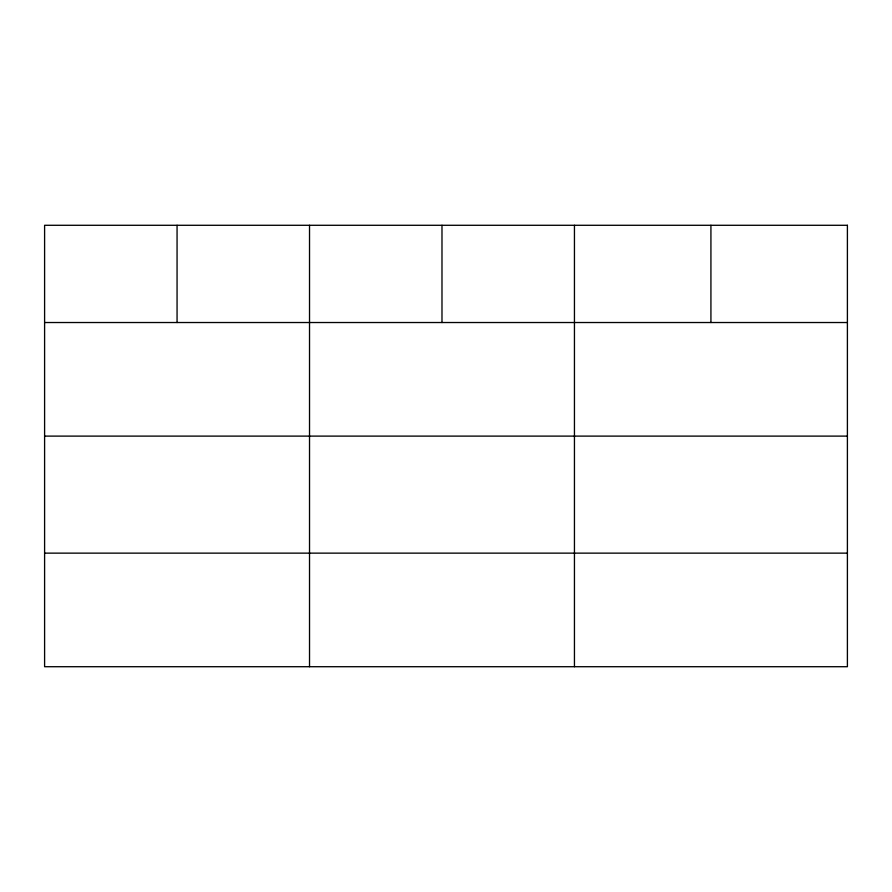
<?xml version="1.0" encoding="UTF-8"?>
<svg xmlns="http://www.w3.org/2000/svg" width="892" height="892" viewBox="0 0 892 892"><rect width="100%" height="100%" fill="white"/><g stroke="black" fill="none" stroke-linecap="round" stroke-linejoin="round"><path stroke-width="1.34" d="M44.6 322.525L847.4 322.525M44.6 436.11L847.4 436.11M44.6 553.14L847.4 553.14M710.924 225.286L710.924 322.525M574.448 225.286L574.448 666.714M441.986 225.286L441.986 322.525M309.524 225.286L309.524 666.714M177.062 225.286L177.062 322.525M847.4 225.286L44.6 225.286L44.6 666.714L847.4 666.714L847.4 225.286"/></g></svg>
